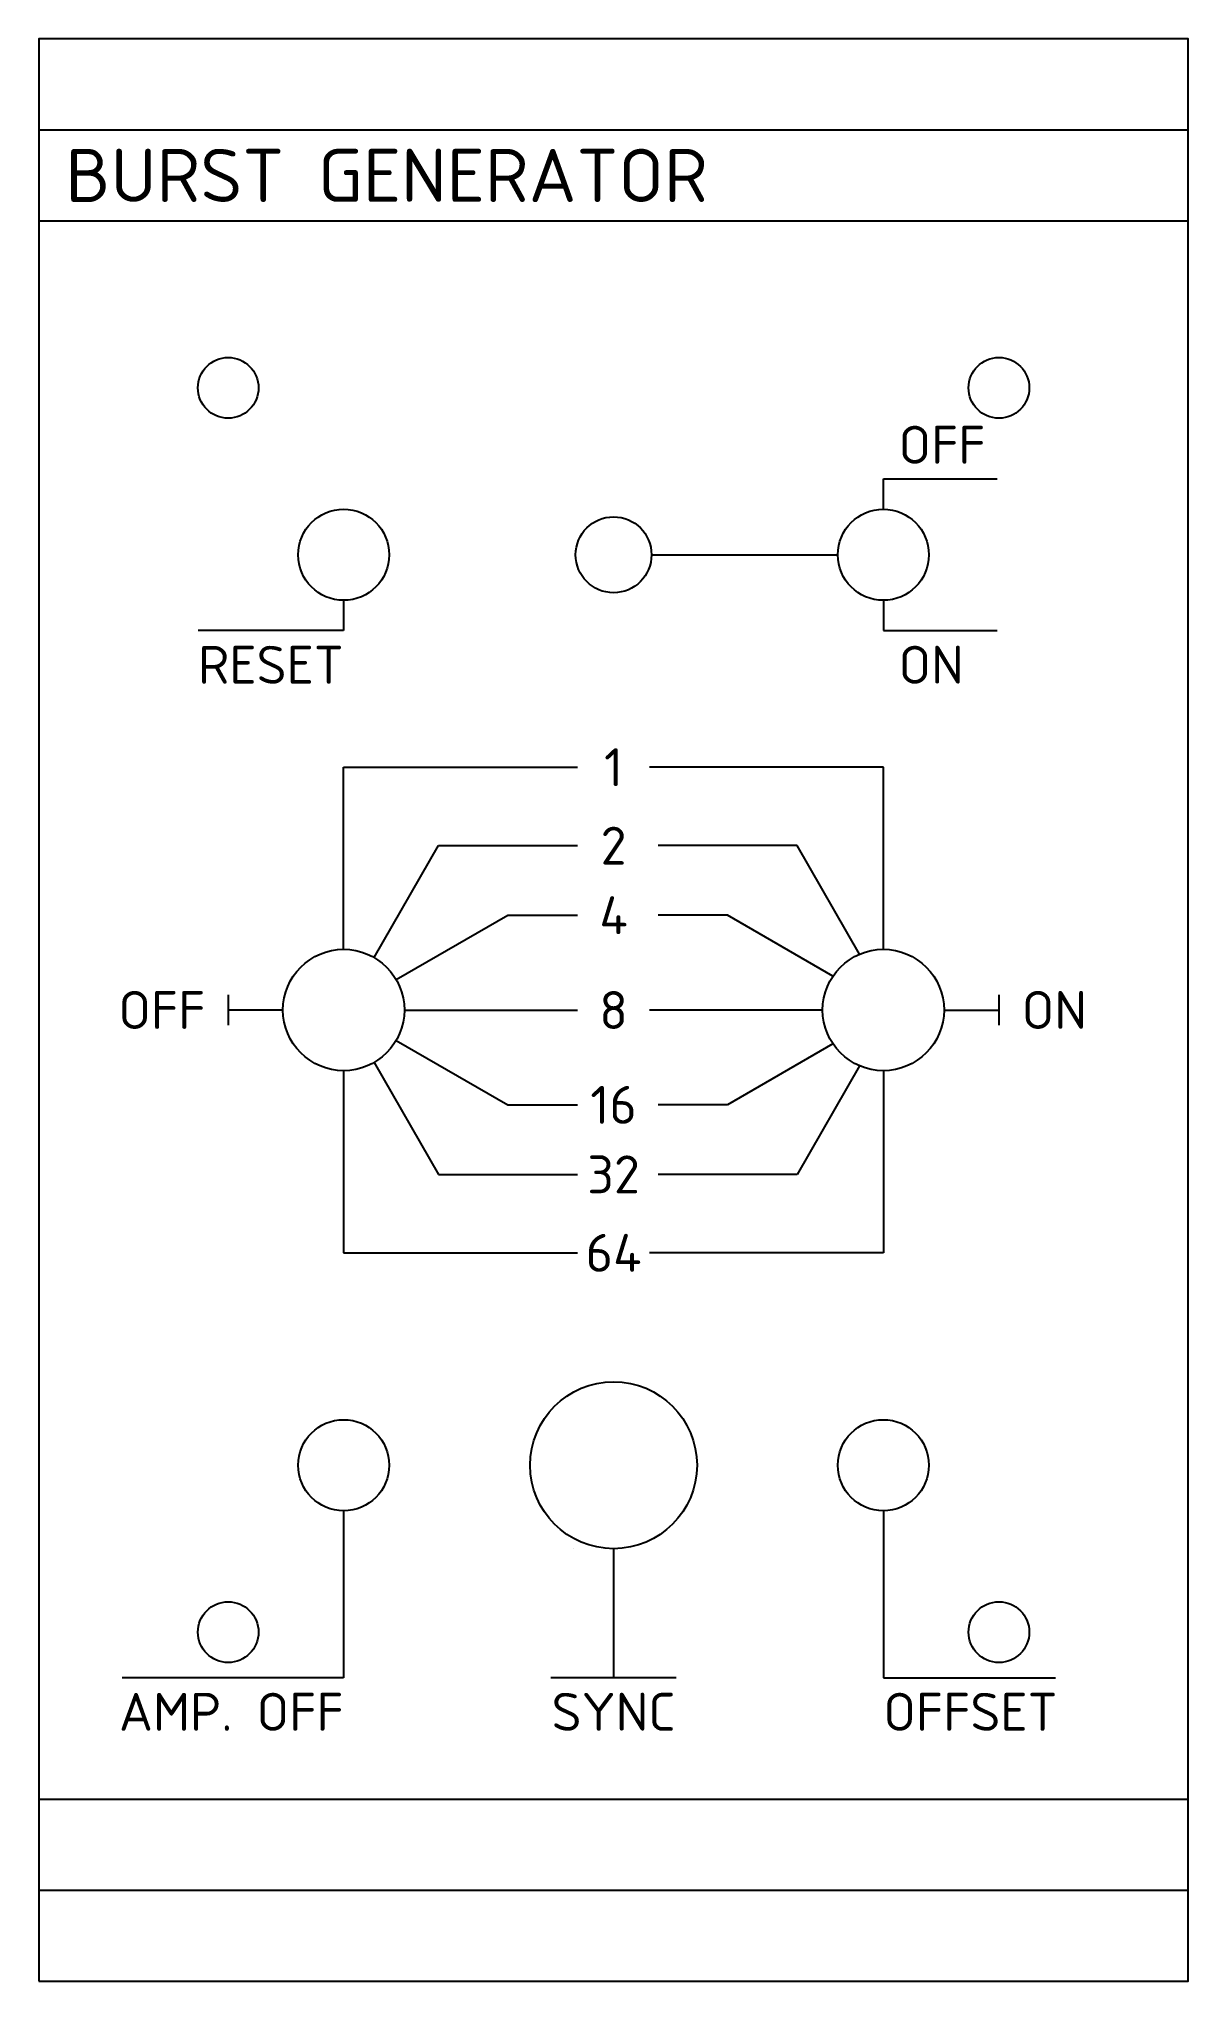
# Model space of a CAD drawing. Header units: millimetres. Extents: x 0 to 76, y 0 to 128.
import ezdxf
from ezdxf.enums import TextEntityAlignment as Align

# ---------------------------------------------------------------- set-up
doc = ezdxf.new("R2010")
doc.units = ezdxf.units.MM
doc.header["$LTSCALE"] = 10
doc.header["$MEASUREMENT"] = 0
doc.layers.get('0').update_dxf_attribs({"linetype": 'CONTINUOUS'})
doc.layers.add('FRONT_PANEL', color=7, linetype='CONTINUOUS')
doc.styles.add('ISO', font='isocpeur.ttf')

msp = doc.modelspace()

# ---------------------------------------------------------------- linework, layer by layer
at = {"color": 3}
for p, q in [((0, 122), (75.75, 122)), ((0, 116), (75.75, 116)), ((55.66, 99), (63.16, 99)), ((55.66, 97), (55.66, 99)), ((40.38, 94), (52.66, 94)), ((20.09, 91), (20.09, 89)), ((55.66, 91), (55.66, 89)), ((20.09, 89), (10.5, 89)), ((55.66, 89), (63.16, 89)), ((20.09, 68), (20.09, 80)), ((20.09, 80), (35.5, 80)), ((55.66, 80), (40.25, 80)), ((55.66, 68), (55.66, 80)), ((22.1, 67.46), (26.35, 74.83)), ((26.35, 74.83), (35.5, 74.83)), ((49.97, 74.83), (40.81, 74.83)), ((54.09, 67.68), (49.97, 74.83)), ((23.56, 66), (30.92, 70.25)), ((30.92, 70.25), (35.5, 70.25)), ((45.39, 70.25), (40.81, 70.25)), ((52.34, 66.24), (45.39, 70.25)), ((12.48, 65), (12.48, 63)), ((16.1, 64), (12.48, 64)), ((24.1, 64), (35.5, 64)), ((51.66, 64), (40.25, 64)), ((59.66, 64), (63.28, 64)), ((63.28, 65), (63.28, 63)), ((23.56, 62), (30.92, 57.75)), ((52.34, 61.76), (45.39, 57.75)), ((22.1, 60.54), (26.35, 53.17)), ((54.09, 60.32), (49.97, 53.17)), ((20.09, 60), (20.09, 48)), ((55.66, 60), (55.66, 48)), ((30.92, 57.75), (35.5, 57.75)), ((45.39, 57.75), (40.81, 57.75)), ((26.35, 53.17), (35.5, 53.17)), ((49.97, 53.17), (40.81, 53.17)), ((20.09, 48), (35.5, 48)), ((55.66, 48), (40.25, 48)), ((20.09, 31), (20.09, 20)), ((55.66, 31), (55.66, 20)), ((37.88, 28.5), (37.88, 20)), ((20.09, 20), (5.5, 20)), ((42, 20), (33.75, 20)), ((55.66, 20), (67, 20)), ((0, 12), (75.75, 12)), ((0, 6), (75.75, 6))]:
    msp.add_line(p, q, dxfattribs=at)
msp.add_lwpolyline([(0, 0), (75.75, 0), (75.75, 128), (0, 128)], close=True, dxfattribs=at)
for centre, radius in [((12.48, 105), 2), ((63.28, 105), 2), ((20.09, 94), 3), ((37.88, 94), 2.5), ((55.66, 94), 3), ((20.09, 64), 4), ((55.66, 64), 4), ((37.88, 34), 5.5), ((20.09, 34), 3), ((55.66, 34), 3), ((12.48, 23), 2), ((63.28, 23), 2)]:
    msp.add_circle(centre, radius, dxfattribs=at)
at = {"layer": 'FRONT_PANEL', "color": 3}
msp.add_line((35.25, 28.5), (35.25, 28.5), dxfattribs=at)

# ---------------------------------------------------------------- texts
at = {"color": 2, "style": 'ISO'}
msp.add_text('BURST GENERATOR', height=3.5, dxfattribs=at).set_placement((1.75, 119), align=Align.MIDDLE_LEFT)
at = {"color": 7, "style": 'ISO'}
for s, p in [('OFF', (56.66, 100)), ('ON', (56.66, 85.5)), ('OFFSET', (55.66, 16.5))]:
    msp.add_text(s, height=2.5, dxfattribs=at).set_placement(p)
for s, p in [('RESET', (20.09, 85.5)), ('AMP. OFF', (20.09, 16.5))]:
    msp.add_text(s, height=2.5, dxfattribs=at).set_placement(p, align=Align.RIGHT)
for s, p in [('1', (37.88, 80)), ('2', (37.88, 74.83)), ('4', (37.88, 70.25)), ('8', (37.88, 64)), ('16', (37.88, 57.75)), ('32', (37.88, 53.17)), ('64', (37.88, 48))]:
    msp.add_text(s, height=2.5, dxfattribs=at).set_placement(p, align=Align.MIDDLE)
msp.add_text('OFF', height=2.5, dxfattribs=at).set_placement((10.98, 64), align=Align.MIDDLE_RIGHT)
msp.add_text('ON', height=2.5, dxfattribs=at).set_placement((64.78, 64), align=Align.MIDDLE_LEFT)
msp.add_text('SYNC', height=2.5, dxfattribs=at).set_placement((37.88, 16.5), align=Align.CENTER)

doc.saveas('drawing.dxf')
